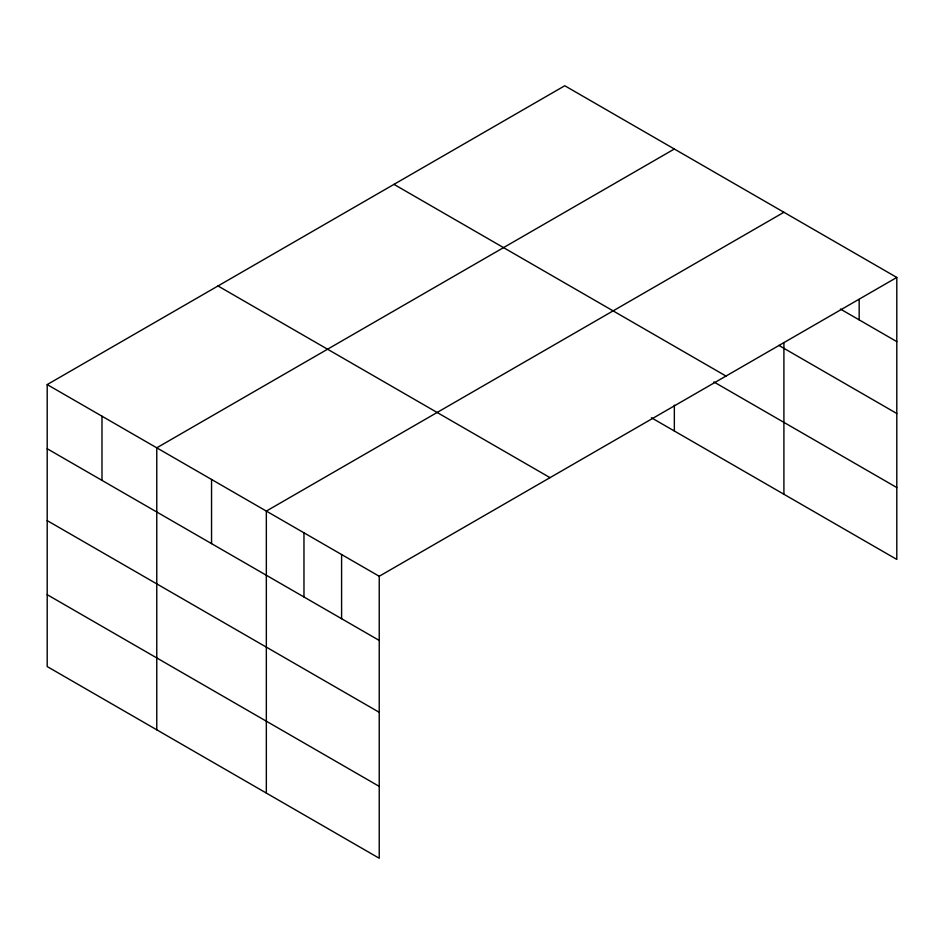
<?xml version="1.0" encoding="UTF-8"?>
<svg xmlns="http://www.w3.org/2000/svg" width="944" height="944" viewBox="0 0 944 944"><rect width="100%" height="100%" fill="white"/><g stroke="black" fill="none" stroke-linecap="round" stroke-linejoin="round"><path stroke-width="1.42" d="M896.8 277.442L379.228 576.265L379.228 858.249L47.2 666.558L47.2 384.574L564.772 85.751L896.8 277.442L896.8 559.426L651.407 417.755M674.346 149.01L156.763 447.822L156.763 729.818M783.909 212.27L266.338 511.082L266.338 793.078M840.361 309.018L896.8 341.61M778.812 345.374L896.8 413.496M393.978 184.363L725.995 376.054M713.841 381.919L896.8 487.552M218.005 285.961L550.022 477.652M47.2 384.574L379.228 576.265M47.2 448.742L379.228 640.433M47.2 520.616L379.228 712.307M47.2 594.673L379.228 786.376M859.17 299.472L859.17 319.886M783.909 342.566L783.909 494.255M674.346 405.118L674.346 430.995M341.598 554.541L341.598 618.709M303.968 532.805L303.968 596.986M211.55 479.458L211.55 543.626M101.987 416.198L101.987 480.366"/></g></svg>
